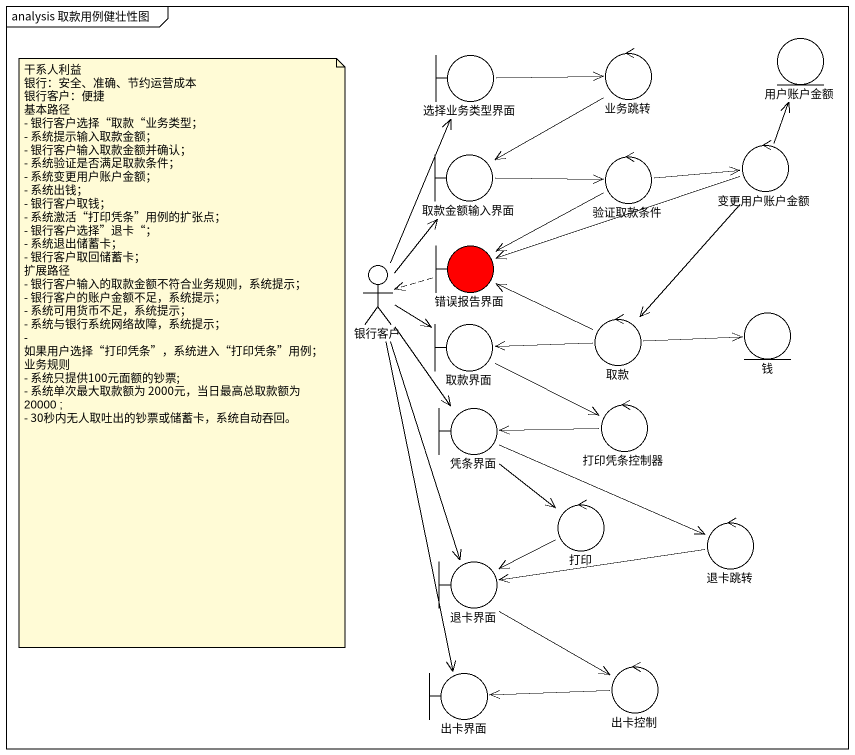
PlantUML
@startuml
mainframe analysis 取款用例健壮性图
control 业务跳转
entity 用户账户金额
boundary 选择业务类型界面
control 变更用户账户金额
boundary 取款金额输入界面
control 验证取款条件
actor 银行客户
boundary 错误报告界面 #FF0000
boundary 取款界面
control 取款
entity 钱
boundary 凭条界面
control 打印凭条控制器
control 打印
control 退卡跳转
boundary 退卡界面
boundary 出卡界面
control 出卡控制
业务跳转 --> 取款金额输入界面
选择业务类型界面 -right-> 业务跳转
变更用户账户金额 -up-> 用户账户金额
变更用户账户金额 -left-> 错误报告界面
变更用户账户金额 --> 取款
取款金额输入界面 -right-> 验证取款条件
验证取款条件 -right-> 变更用户账户金额
验证取款条件 -left-> 错误报告界面
银行客户 -up-> 选择业务类型界面
银行客户 -up-> 取款金额输入界面
银行客户 -right-> 取款界面
银行客户 --> 凭条界面
银行客户 --> 退卡界面
银行客户 --> 出卡界面
错误报告界面 .left.> 银行客户
取款界面 <-right- 取款
取款界面 -right-> 打印凭条控制器
取款 -left-> 错误报告界面
取款 -right-> 钱
凭条界面 <-right- 打印凭条控制器
凭条界面 --> 打印
凭条界面 -right-> 退卡跳转
打印 -left-> 退卡界面
退卡界面 <-right- 退卡跳转
退卡界面 --> 出卡控制
出卡界面 <-right- 出卡控制
note as N1
  干系人利益
  银行：安全、准确、节约运营成本
  银行客户：便捷
  基本路径
  - 银行客户选择“取款“业务类型；
  - 系统提示输入取款金额；
  - 银行客户输入取款金额并确认；
  - 系统验证是否满足取款条件；
  - 系统变更用户账户金额；
  - 系统出钱；
  - 银行客户取钱；
  - 系统激活“打印凭条”用例的扩张点；
  - 银行客户选择”退卡“；
  - 系统退出储蓄卡；
  - 银行客户取回储蓄卡；
  扩展路径
  - 银行客户输入的取款金额不符合业务规则，系统提示；
  - 银行客户的账户金额不足，系统提示；
  - 系统可用货币不足，系统提示；
  - 系统与银行系统网络故障，系统提示；
  - 如果用户选择“打印凭条”，系统进入“打印凭条”用例；
  业务规则
  - 系统只提供100元面额的钞票;
  - 系统单次最大取款额为 2000元，当日最高总取款额为 20000 ;
  - 30秒内无人取吐出的钞票或储蓄卡，系统自动吞回。
end note
@enduml
